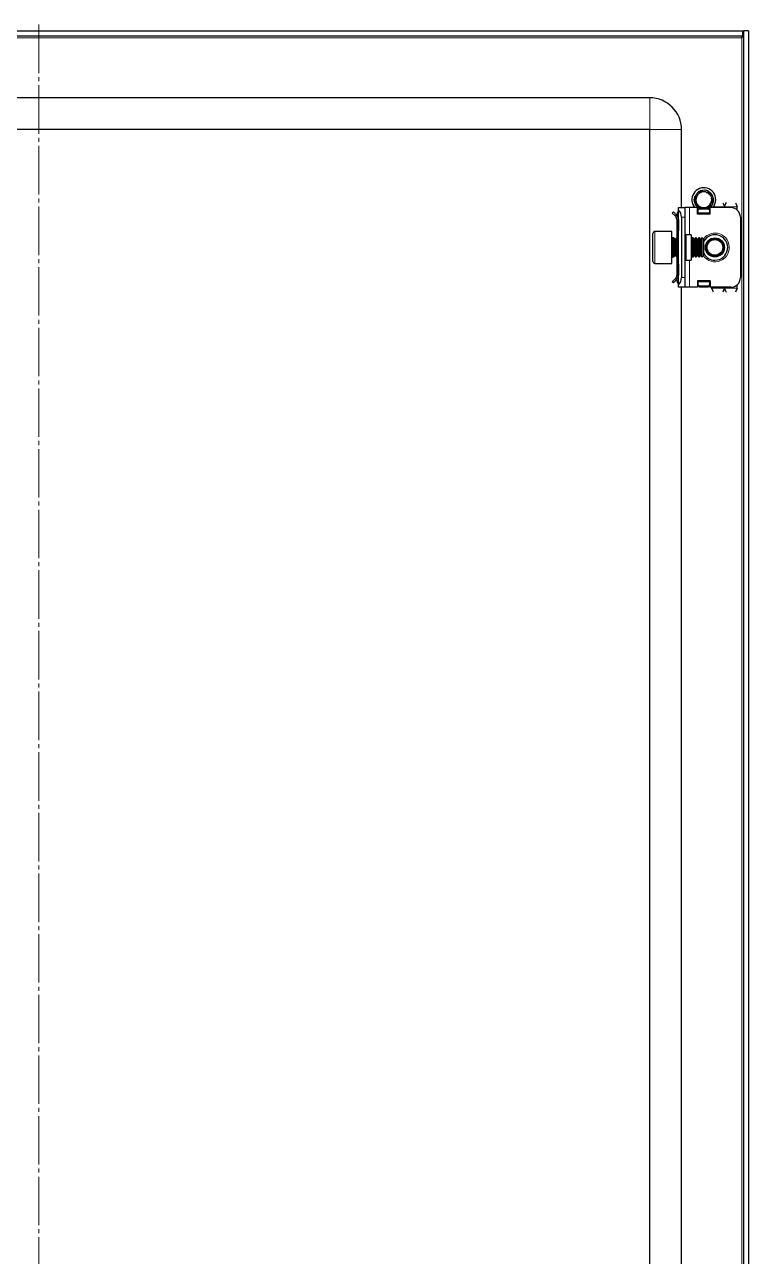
# Model space of a CAD drawing. Header units: millimetres. Extents: x -211 to 1134, y -353 to 966.
# Drawn here: x 906 to 1133.5, y 387.6 to 774.6 of the extents above; entities that cross this region are included whole.
import ezdxf

# ---------------------------------------------------------------- set-up
doc = ezdxf.new("R2010")
doc.units = ezdxf.units.MM
doc.linetypes.add('SLD-Осевая', pattern=[19.05, 15.24, -1.27, 1.27, -1.27])
doc.linetypes.add('SLD-Сплошная', pattern=[0])
doc.layers.add('FORMAT', color=7, linetype='SLD-Сплошная')

msp = doc.modelspace()

# ---------------------------------------------------------------- linework, layer by layer
at = {"color": 7, "linetype": 'SLD-Сплошная', "lineweight": 25}
for p, q in [((689.18, 772.59), (1131.78, 772.59)), ((689.18, 771.09), (1131.78, 771.09)), ((1131.63, 771.09), (1131.38, 770.49)), ((1131.78, 771.09), (1131.78, 772.59)), ((1133.48, 772.59), (1131.98, 772.59)), ((1131.98, 772.59), (1131.98, -188.41)), ((1133.48, 772.59), (1133.48, -188.41)), ((1102.48, 751.59), (718.48, 751.59)), ((1102.48, 741.59), (718.48, 741.59)), ((1102.48, -157.41), (1102.48, 741.59)), ((1112.48, 717.09), (1112.48, 741.59)), ((1116.49, 719.68), (1116.51, 719.93)), ((1116.5, 719.89), (1116.49, 719.84)), ((1116.53, 720.09), (1116.52, 720.04)), ((1116.57, 720.29), (1116.56, 720.24)), ((1116.57, 720.29), (1116.64, 720.53)), ((1116.62, 720.48), (1116.61, 720.43)), ((1117.86, 722.11), (1118.06, 722.22)), ((1118.04, 722.21), (1117.99, 722.19)), ((1118.04, 722.14), (1117.99, 722.19)), ((1118.04, 722.21), (1118.26, 722.29)), ((1118.22, 722.31), (1118.17, 722.29)), ((1118.41, 722.39), (1118.36, 722.37)), ((1118.41, 722.39), (1118.64, 722.46)), ((1118.6, 722.45), (1118.56, 722.44)), ((1118.79, 722.51), (1118.75, 722.49)), ((1119.68, 722.58), (1118.94, 722.51)), ((1121.18, 722.06), (1121.14, 722.09)), ((1121.35, 721.94), (1121.31, 721.97)), ((1121.5, 721.81), (1121.47, 721.84)), ((1121.64, 721.67), (1121.61, 721.7)), ((1121.64, 721.67), (1121.76, 721.53)), ((1121.76, 721.54), (1121.74, 721.56)), ((1121.78, 720.45), (1121.94, 720.04)), ((1111.28, 715.79), (1111.48, 716)), ((1111.48, 717.09), (1113.48, 717.09)), ((1111.48, 716.32), (1111.48, 717.09)), ((1111.48, 692.85), (1111.48, 716.32)), ((1113.48, 717.09), (1113.48, 714.09)), ((1114.98, 717.09), (1113.48, 717.09)), ((1117.48, 717.09), (1114.98, 717.09)), ((1116.49, 719.68), (1116.48, 719.63)), ((1116.49, 719.48), (1116.51, 719.71)), ((1116.49, 719.48), (1116.49, 719.43)), ((1116.5, 719.28), (1116.51, 719.23)), ((1116.53, 719.09), (1116.53, 719.04)), ((1116.56, 718.9), (1116.57, 718.86)), ((1116.61, 718.72), (1116.62, 718.68)), ((1116.67, 718.55), (1116.67, 718.54)), ((1117.26, 717.57), (1117.29, 717.54)), ((1117.39, 717.44), (1117.43, 717.4)), ((1117.48, 715.09), (1117.48, 717.09)), ((1117.73, 716.27), (1117.48, 716.41)), ((1117.7, 717.17), (1117.5, 717.36)), ((1117.54, 717.3), (1117.58, 717.27)), ((1117.7, 717.17), (1117.74, 717.14)), ((1117.73, 716.71), (1118.08, 716.95)), ((1118.23, 716.71), (1117.73, 716.35)), ((1117.73, 716.35), (1117.73, 716.71)), ((1117.73, 715.44), (1117.73, 716.35)), ((1117.88, 717.05), (1117.92, 717.03)), ((1118.05, 716.95), (1117.91, 717.07)), ((1118.05, 716.95), (1118.06, 717.06)), ((1118.05, 716.95), (1118.09, 716.93)), ((1118.23, 716.71), (1118.64, 716.71)), ((1118.41, 716.79), (1118.45, 716.77)), ((1118.59, 716.72), (1118.63, 716.71)), ((1118.77, 716.67), (1118.81, 716.66)), ((1119.93, 716.62), (1119.75, 716.6)), ((1120.08, 716.65), (1120.13, 716.66)), ((1120.46, 716.75), (1120.27, 716.71)), ((1120.32, 716.71), (1120.73, 716.71)), ((1121.23, 716.35), (1120.73, 716.71)), ((1120.83, 716.99), (1121.23, 716.71)), ((1121.23, 716.71), (1121.23, 716.35)), ((1121.23, 716.35), (1121.23, 715.44)), ((1121.48, 716.41), (1121.28, 716.3)), ((1121.28, 716.3), (1121.28, 715.09)), ((1121.48, 715.09), (1121.48, 717.09)), ((1127.98, 717.09), (1121.48, 717.09)), ((1121.72, 717.65), (1121.61, 717.47)), ((1122.25, 718.47), (1122.15, 718.28)), ((1122.27, 718.47), (1122.16, 718.29)), ((1122.32, 718.61), (1122.33, 718.65)), ((1122.38, 718.79), (1122.39, 718.83)), ((1122.48, 719.39), (1122.42, 719.08)), ((1122.42, 718.98), (1122.43, 719.03)), ((1122.46, 719.18), (1122.46, 719.23)), ((1122.48, 719.59), (1122.48, 719.58)), ((1122.48, 719.39), (1122.48, 719.44)), ((1129.98, 716.32), (1129.98, 717.34)), ((1109.92, 715.73), (1109.57, 715.37)), ((1110.54, 714.4), (1109.57, 715.37)), ((1110.9, 714.75), (1109.92, 715.73)), ((1110.54, 714.4), (1110.9, 714.75)), ((1110.98, 715.09), (1110.98, 714.69)), ((1110.98, 713.34), (1111.48, 713.34)), ((1110.98, 713.34), (1110.98, 709.84)), ((1111.48, 713.34), (1111.48, 709.84)), ((1112.48, 714.09), (1112.48, 695.09)), ((1113.48, 714.09), (1113.48, 695.09)), ((1121.48, 715.09), (1117.48, 715.09)), ((1117.73, 715.09), (1117.73, 715.44)), ((1121.23, 715.44), (1121.23, 715.09)), ((1130.98, 714.09), (1130.98, 695.09)), ((1103.48, 700.19), (1103.48, 708.99)), ((1109.48, 709.59), (1104.08, 709.59)), ((1109.48, 699.59), (1109.48, 709.59)), ((1111.48, 709.84), (1110.98, 709.84)), ((1110.98, 709.84), (1110.98, 707.59)), ((1115.48, 708.59), (1113.98, 708.59)), ((1115.48, 708.59), (1115.48, 700.59)), ((1110.1, 707.59), (1109.73, 707.59)), ((1110.48, 707.03), (1110.1, 707.59)), ((1110.1, 707.11), (1110.1, 707.59)), ((1110.1, 701.59), (1110.1, 707.11)), ((1110.87, 707.59), (1110.48, 707.03)), ((1110.48, 706.65), (1110.48, 707.03)), ((1110.48, 702.14), (1110.48, 706.65)), ((1111.1, 707.59), (1110.87, 707.59)), ((1110.87, 707.11), (1110.87, 707.59)), ((1110.87, 701.59), (1110.87, 707.11)), ((1111.48, 707.03), (1111.1, 707.59)), ((1111.1, 707.11), (1111.1, 707.59)), ((1111.1, 701.59), (1111.1, 707.11)), ((1115.87, 707.59), (1115.48, 707.03)), ((1116.1, 707.59), (1115.87, 707.59)), ((1115.87, 707.11), (1115.87, 707.59)), ((1115.87, 701.59), (1115.87, 707.11)), ((1116.48, 707.03), (1116.1, 707.59)), ((1116.1, 707.11), (1116.1, 707.59)), ((1116.1, 701.59), (1116.1, 707.11)), ((1116.87, 707.59), (1116.48, 707.03)), ((1116.48, 706.65), (1116.48, 707.03)), ((1116.48, 702.14), (1116.48, 706.65)), ((1117.1, 707.59), (1116.87, 707.59)), ((1116.87, 707.11), (1116.87, 707.59)), ((1116.87, 701.59), (1116.87, 707.11)), ((1117.48, 707.03), (1117.1, 707.59)), ((1117.1, 707.11), (1117.1, 707.59)), ((1117.1, 701.59), (1117.1, 707.11)), ((1117.87, 707.59), (1117.48, 707.03)), ((1117.48, 706.65), (1117.48, 707.03)), ((1117.48, 702.14), (1117.48, 706.65)), ((1118.1, 707.59), (1117.87, 707.59)), ((1117.87, 707.11), (1117.87, 707.59)), ((1117.87, 701.59), (1117.87, 707.11)), ((1118.48, 707.03), (1118.1, 707.59)), ((1118.1, 707.11), (1118.1, 707.59)), ((1118.1, 701.59), (1118.1, 707.11)), ((1118.87, 707.59), (1118.48, 707.03)), ((1118.48, 706.65), (1118.48, 707.03)), ((1118.48, 702.14), (1118.48, 706.65)), ((1118.93, 707.59), (1118.87, 707.59)), ((1118.87, 707.11), (1118.87, 707.59)), ((1118.87, 701.59), (1118.87, 707.11)), ((1119.48, 707.03), (1118.93, 707.59)), ((1118.93, 701.59), (1118.93, 707.59)), ((1119.48, 702.14), (1119.48, 707.03)), ((1109.73, 701.59), (1110.1, 701.59)), ((1110.1, 701.59), (1110.48, 702.14)), ((1110.48, 702.14), (1110.87, 701.59)), ((1110.87, 701.59), (1111.1, 701.59)), ((1110.98, 701.59), (1110.98, 699.34)), ((1111.1, 701.59), (1111.48, 702.14)), ((1113.98, 700.59), (1115.48, 700.59)), ((1115.48, 702.14), (1115.87, 701.59)), ((1115.87, 701.59), (1116.1, 701.59)), ((1116.1, 701.59), (1116.48, 702.14)), ((1116.48, 702.14), (1116.87, 701.59)), ((1116.87, 701.59), (1117.1, 701.59)), ((1117.1, 701.59), (1117.48, 702.14)), ((1117.48, 702.14), (1117.87, 701.59)), ((1117.87, 701.59), (1118.1, 701.59)), ((1118.1, 701.59), (1118.48, 702.14)), ((1118.48, 702.14), (1118.87, 701.59)), ((1118.87, 701.59), (1118.93, 701.59)), ((1118.93, 701.59), (1119.48, 702.14)), ((1104.08, 699.59), (1109.48, 699.59)), ((1110.98, 699.34), (1110.98, 695.84)), ((1110.98, 699.34), (1111.48, 699.34)), ((1111.48, 699.34), (1111.48, 695.84)), ((1110.54, 694.78), (1109.57, 693.8)), ((1109.92, 693.45), (1109.57, 693.8)), ((1110.9, 694.42), (1109.92, 693.45)), ((1110.54, 694.78), (1110.9, 694.42)), ((1110.98, 695.84), (1111.48, 695.84)), ((1110.98, 694.09), (1110.98, 694.55)), ((1111.48, 693.17), (1111.28, 693.38)), ((1111.48, 692.09), (1111.48, 692.85)), ((1113.48, 695.09), (1113.48, 692.09)), ((1121.48, 694.09), (1117.48, 694.09)), ((1117.48, 694.09), (1117.48, 692.09)), ((1117.73, 693.73), (1117.73, 694.09)), ((1117.73, 692.82), (1117.73, 693.73)), ((1117.73, 692.47), (1117.73, 692.82)), ((1117.73, 692.82), (1118.23, 692.47)), ((1120.73, 692.47), (1121.23, 692.82)), ((1121.23, 694.09), (1121.23, 693.73)), ((1121.23, 693.73), (1121.23, 692.82)), ((1121.23, 692.82), (1121.23, 692.47)), ((1121.28, 694.09), (1121.28, 692.2)), ((1121.48, 694.09), (1121.48, 692.09)), ((1129.98, 691.84), (1129.98, 692.85)), ((1113.48, 692.09), (1111.48, 692.09)), ((1112.48, -107.91), (1112.48, 692.09)), ((1114.98, 692.09), (1113.48, 692.09)), ((1117.48, 692.09), (1114.98, 692.09)), ((1118.23, 692.11), (1117.73, 692.47)), ((1118.23, 692.47), (1118.23, 692.11)), ((1120.73, 692.47), (1118.23, 692.47)), ((1120.73, 692.11), (1118.23, 692.11)), ((1120.73, 692.11), (1120.73, 692.47)), ((1121.23, 692.47), (1120.73, 692.11)), ((1121.28, 692.2), (1121.48, 692.2)), ((1127.98, 692.09), (1121.48, 692.09)), ((1121.98, 691.84), (1121.98, 692.09))]:
    msp.add_line(p, q, dxfattribs=at)
at = {"color": 7, "linetype": 'SLD-Сплошная', "lineweight": 18}
for p, q in [((689.58, 770.49), (1131.38, 770.49)), ((1131.38, 770.49), (1131.38, -186.31)), ((1102.48, 741.59), (1102.48, 751.59)), ((1102.48, 741.59), (1112.48, 741.59)), ((1114.98, 717.09), (1114.98, 708.59)), ((1122.48, 717.34), (1125.98, 717.34)), ((1129.98, 717.34), (1125.98, 717.34)), ((1111.48, 715.09), (1110.98, 715.09)), ((1111.48, 715.59), (1111.28, 715.79)), ((1113.48, 714.09), (1112.48, 714.09)), ((1121.23, 715.44), (1117.73, 715.44)), ((1104.08, 709.59), (1104.08, 699.59)), ((1113.98, 708.59), (1113.98, 700.59)), ((1109.73, 707.59), (1109.73, 702.97)), ((1109.73, 702.97), (1109.73, 701.59)), ((1114.98, 700.59), (1114.98, 692.09)), ((1111.48, 694.09), (1110.98, 694.09)), ((1111.48, 693.59), (1111.28, 693.38)), ((1112.48, 695.09), (1113.48, 695.09)), ((1117.73, 693.73), (1121.23, 693.73)), ((1125.98, 691.84), (1121.98, 691.84)), ((1129.98, 691.84), (1125.98, 691.84))]:
    msp.add_line(p, q, dxfattribs=at)
at = {"color": 7, "linetype": 'SLD-Сплошная', "lineweight": 25}
for radius in [3, 2.76, 2.45]:
    msp.add_circle((1122.98, 704.59), radius, dxfattribs=at)
for centre, radius, start, end in [((1102.48, 741.59), 10, 0, 90), ((1119.48, 719.59), 3.75, 0, 221.8103), ((1119.48, 719.59), 2.5, 168.5944, 228.5944), ((1119.48, 719.59), 2.5, 108.5944, 168.5944), ((1119.48, 719.59), 2.5, 75.8881, 108.5944), ((1119.48, 719.59), 3, 59.9286, 86.2193), ((1119.48, 719.59), 3, 0, 40.7437), ((1119.48, 719.59), 2.5, 348.5944, 10.5165), ((1109.48, 714.09), 3, 0, 48.1897), ((1119.48, 719.59), 2.5, 228.5944, 288.5944), ((1119.48, 719.59), 2.5, 288.5944, 348.5944), ((1119.48, 719.59), 3.75, 318.1897, 0), ((1127.98, 714.09), 3, 0, 90), ((1111.98, 715.09), 1, 135, 180), ((1104.08, 708.99), 0.6, 90, 180), ((1113.98, 709.09), 0.5, 180, 270), ((1122.98, 704.59), 4, 270, 151.045), ((1109.73, 707.84), 0.25, 180, 270), ((1109.73, 701.34), 0.25, 90, 180), ((1113.98, 700.09), 0.5, 90, 180), ((1122.98, 704.59), 4, 208.955, 270), ((1104.08, 700.19), 0.6, 180, 270), ((1111.98, 694.09), 1, 180, 225), ((1109.48, 695.09), 3, 311.8103, 0), ((1127.98, 695.09), 3, 270, 0)]:
    msp.add_arc(centre, radius, start, end, dxfattribs=at)
at = {"color": 7, "linetype": 'SLD-Сплошная', "lineweight": 18}
for start, end in [(215.4622, 90), (90, 144.5378)]:
    msp.add_arc((1122.98, 704.59), 4.5, start, end, dxfattribs=at)
at = {"color": 7, "linetype": 'SLD-Сплошная', "lineweight": 25}
msp.add_open_spline([(1131.38, 770.49), (1131.42, 770.57), (1131.48, 770.72), (1131.58, 770.92), (1131.68, 771.06), (1131.75, 771.08), (1131.78, 771.09)], degree=3, dxfattribs=at)
for points, knots in [([(1131.98, 772.59), (1131.97, 772.4), (1131.95, 772.04), (1131.87, 771.67), (1131.79, 771.48), (1131.78, 771.47)], [0, 0, 0, 0, 0.48755, 0.97507, 1, 1, 1, 1]), ([(1116.88, 719.79), (1116.87, 719.79), (1116.84, 719.81), (1116.77, 719.84), (1116.67, 719.85), (1116.58, 719.85), (1116.52, 719.84), (1116.49, 719.84)], [0, 0, 0, 0, 0.0501556, 0.3045132, 0.5588802, 0.7769031, 1, 1, 1, 1]), ([(1116.5, 719.89), (1116.53, 719.9), (1116.6, 719.92), (1116.69, 719.94), (1116.79, 719.93), (1116.87, 719.91), (1116.92, 719.89), (1116.95, 719.87), (1116.95, 719.87)], [0, 0, 0, 0, 0.227908, 0.430276, 0.627707, 0.816134, 0.99284, 1, 1, 1, 1]), ([(1116.96, 719.9), (1116.94, 719.92), (1116.88, 719.96), (1116.8, 720.01), (1116.7, 720.04), (1116.61, 720.05), (1116.55, 720.05), (1116.52, 720.04)], [0, 0, 0, 0, 0.19243, 0.403622, 0.614801, 0.805152, 1, 1, 1, 1]), ([(1116.53, 720.09), (1116.56, 720.1), (1116.63, 720.12), (1116.72, 720.12), (1116.81, 720.1), (1116.89, 720.07), (1116.95, 720.03), (1116.99, 720), (1117, 719.99)], [0, 0, 0, 0, 0.205811, 0.38496, 0.558827, 0.724121, 0.878934, 1, 1, 1, 1]), ([(1116.99, 720.04), (1116.97, 720.06), (1116.92, 720.11), (1116.84, 720.16), (1116.76, 720.21), (1116.66, 720.24), (1116.59, 720.24), (1116.56, 720.24)], [0, 0, 0, 0, 0.183111, 0.381533, 0.579913, 0.787111, 1, 1, 1, 1]), ([(1116.57, 720.29), (1116.6, 720.29), (1116.67, 720.3), (1116.76, 720.29), (1116.84, 720.26), (1116.91, 720.22), (1116.97, 720.17), (1117.01, 720.13), (1117.02, 720.11)], [0, 0, 0, 0, 0.207037, 0.38272, 0.55212, 0.712365, 0.86221, 1, 1, 1, 1]), ([(1116.61, 720.42), (1116.61, 720.44), (1116.63, 720.55), (1116.68, 720.66), (1116.73, 720.74)], [0, 0, 0, 0, 0.218168, 1, 1, 1, 1]), ([(1117.03, 720.12), (1117.02, 720.14), (1116.99, 720.19), (1116.94, 720.26), (1116.87, 720.32), (1116.78, 720.38), (1116.69, 720.42), (1116.64, 720.43), (1116.61, 720.43)], [0, 0, 0, 0, 0.112687, 0.266978, 0.464332, 0.661607, 0.829157, 1, 1, 1, 1]), ([(1116.62, 720.48), (1116.65, 720.48), (1116.71, 720.47), (1116.79, 720.45), (1116.87, 720.41), (1116.93, 720.37), (1116.98, 720.31), (1117.02, 720.25), (1117.04, 720.21), (1117.05, 720.18), (1117.05, 720.18)], [0, 0, 0, 0, 0.159812, 0.318711, 0.470648, 0.614013, 0.748131, 0.873387, 0.991083, 1, 1, 1, 1]), ([(1117.03, 720.08), (1117.03, 720.05), (1117.01, 719.97), (1116.95, 719.87), (1116.88, 719.79), (1116.82, 719.72), (1116.75, 719.67), (1116.69, 719.64), (1116.66, 719.63), (1116.65, 719.62)], [0, 0, 0, 0, 0.125166, 0.336769, 0.488675, 0.640371, 0.791962, 0.943503, 1, 1, 1, 1]), ([(1118.02, 722.14), (1117.95, 722.09), (1117.6, 721.86), (1117.11, 721.35), (1116.88, 720.8), (1116.78, 720.55)], [0, 0, 0, 0, 0.128781, 0.613629, 1, 1, 1, 1]), ([(1116.78, 720.55), (1116.79, 720.55), (1116.82, 720.54), (1116.87, 720.52), (1116.93, 720.47), (1116.98, 720.41), (1117.02, 720.34), (1117.05, 720.24), (1117.04, 720.14), (1117.03, 720.09), (1117.03, 720.08)], [0, 0, 0, 0, 0.0227609, 0.1922433, 0.3468958, 0.4775346, 0.5886768, 0.7833339, 0.9686236, 1, 1, 1, 1]), ([(1117.05, 720.15), (1117.05, 720.18), (1117.03, 720.25), (1116.99, 720.33), (1116.95, 720.41), (1116.89, 720.47), (1116.83, 720.52), (1116.8, 720.55), (1116.78, 720.55)], [0, 0, 0, 0, 0.182737, 0.363423, 0.543947, 0.724373, 0.904747, 1, 1, 1, 1]), ([(1118.69, 721.96), (1118.67, 721.95), (1118.63, 721.94), (1118.55, 721.93), (1118.45, 721.93), (1118.36, 721.94), (1118.27, 721.96), (1118.19, 722), (1118.12, 722.05), (1118.06, 722.09), (1118.03, 722.13), (1118.02, 722.14)], [0, 0, 0, 0, 0.0429601, 0.1733, 0.2742626, 0.4010814, 0.5277159, 0.6542588, 0.7807587, 0.9368521, 1, 1, 1, 1]), ([(1118.04, 722.21), (1118.07, 722.19), (1118.12, 722.16), (1118.19, 722.08), (1118.24, 722.02), (1118.25, 721.98), (1118.26, 721.97)], [0, 0, 0, 0, 0.319514, 0.608493, 0.891527, 1, 1, 1, 1]), ([(1118.33, 721.95), (1118.33, 721.95), (1118.33, 721.98), (1118.31, 722.05), (1118.28, 722.14), (1118.23, 722.22), (1118.19, 722.26), (1118.17, 722.29)], [0, 0, 0, 0, 0.0027902, 0.269575, 0.5363706, 0.7654988, 1, 1, 1, 1]), ([(1118.22, 722.31), (1118.25, 722.28), (1118.3, 722.24), (1118.36, 722.17), (1118.41, 722.09), (1118.43, 722.01), (1118.44, 721.95), (1118.44, 721.93)], [0, 0, 0, 0, 0.234253, 0.442787, 0.646465, 0.841043, 1, 1, 1, 1]), ([(1118.47, 721.93), (1118.48, 721.96), (1118.49, 722.02), (1118.48, 722.12), (1118.46, 722.21), (1118.42, 722.3), (1118.38, 722.35), (1118.36, 722.37)], [0, 0, 0, 0, 0.181695, 0.396783, 0.61186, 0.803681, 1, 1, 1, 1]), ([(1118.41, 722.39), (1118.44, 722.36), (1118.49, 722.32), (1118.54, 722.23), (1118.57, 722.15), (1118.58, 722.07), (1118.58, 721.99), (1118.58, 721.95), (1118.57, 721.93)], [0, 0, 0, 0, 0.208724, 0.39105, 0.568219, 0.73683, 0.894853, 1, 1, 1, 1]), ([(1118.59, 721.94), (1118.6, 721.94), (1118.62, 721.98), (1118.63, 722.06), (1118.64, 722.16), (1118.63, 722.26), (1118.6, 722.35), (1118.57, 722.41), (1118.56, 722.44)], [0, 0, 0, 0, 0.043388, 0.23288, 0.422274, 0.611632, 0.803279, 1, 1, 1, 1]), ([(1118.6, 722.45), (1118.63, 722.43), (1118.67, 722.37), (1118.7, 722.29), (1118.72, 722.2), (1118.73, 722.12), (1118.71, 722.04), (1118.7, 721.99), (1118.68, 721.96), (1118.68, 721.96)], [0, 0, 0, 0, 0.198483, 0.367712, 0.531083, 0.685778, 0.830503, 0.965152, 1, 1, 1, 1]), ([(1118.94, 722.51), (1118.94, 722.49), (1118.96, 722.45), (1118.98, 722.37), (1118.98, 722.29), (1118.96, 722.21), (1118.93, 722.13), (1118.86, 722.05), (1118.77, 721.99), (1118.71, 721.97), (1118.69, 721.96)], [0, 0, 0, 0, 0.098631, 0.238541, 0.378532, 0.49895, 0.601027, 0.777401, 0.9101, 1, 1, 1, 1]), ([(1118.71, 721.97), (1118.72, 722), (1118.75, 722.05), (1118.77, 722.13), (1118.79, 722.23), (1118.79, 722.36), (1118.76, 722.44), (1118.75, 722.49)], [0, 0, 0, 0, 0.13286, 0.29106, 0.491007, 0.69089, 1, 1, 1, 1]), ([(1118.79, 722.51), (1118.81, 722.48), (1118.84, 722.43), (1118.86, 722.34), (1118.87, 722.26), (1118.86, 722.18), (1118.84, 722.09), (1118.79, 722.03), (1118.77, 721.99)], [0, 0, 0, 0, 0.16279, 0.324686, 0.479688, 0.626058, 0.76302, 1, 1, 1, 1]), ([(1118.79, 722), (1118.79, 722.01), (1118.82, 722.04), (1118.86, 722.09), (1118.9, 722.17), (1118.93, 722.26), (1118.95, 722.36), (1118.95, 722.44), (1118.94, 722.49), (1118.94, 722.51)], [0, 0, 0, 0, 0.036757, 0.196192, 0.355485, 0.51469, 0.719746, 0.882005, 1, 1, 1, 1]), ([(1120.09, 722.01), (1120.38, 721.96), (1120.67, 721.9), (1120.94, 721.78), (1120.95, 721.77)], [0, 0, 0, 0, 0.965671, 1, 1, 1, 1]), ([(1120.09, 722.01), (1120.19, 721.97), (1120.32, 721.92), (1120.45, 721.84), (1120.49, 721.82)], [0, 0, 0, 0, 0.681733, 1, 1, 1, 1]), ([(1120.49, 721.82), (1120.57, 721.78), (1120.89, 721.63), (1121.4, 721.21), (1121.65, 720.71), (1121.78, 720.45)], [0, 0, 0, 0, 0.130652, 0.560007, 1, 1, 1, 1]), ([(1120.95, 721.77), (1120.95, 721.79), (1120.93, 721.84), (1120.93, 721.91), (1120.93, 722), (1120.95, 722.09), (1120.97, 722.15), (1120.99, 722.18)], [0, 0, 0, 0, 0.113604, 0.31095, 0.508229, 0.75166, 1, 1, 1, 1]), ([(1121.01, 722.17), (1121, 722.14), (1121, 722.07), (1120.97, 721.97), (1120.95, 721.91), (1120.93, 721.89), (1120.93, 721.89)], [0, 0, 0, 0, 0.357139, 0.680979, 0.998183, 1, 1, 1, 1]), ([(1120.94, 721.8), (1120.97, 721.81), (1121.01, 721.85), (1121.07, 721.92), (1121.11, 722), (1121.13, 722.06), (1121.14, 722.09)], [0, 0, 0, 0, 0.228254, 0.510351, 0.752319, 1, 1, 1, 1]), ([(1121.55, 721.37), (1121.54, 721.36), (1121.49, 721.35), (1121.41, 721.34), (1121.31, 721.36), (1121.22, 721.4), (1121.14, 721.45), (1121.05, 721.53), (1120.98, 721.65), (1120.96, 721.73), (1120.95, 721.77)], [0, 0, 0, 0, 0.073646, 0.169563, 0.351373, 0.438893, 0.519676, 0.682906, 0.8512, 1, 1, 1, 1]), ([(1121.18, 722.06), (1121.18, 722.03), (1121.17, 721.96), (1121.13, 721.86), (1121.09, 721.79), (1121.03, 721.73), (1120.99, 721.7), (1120.98, 721.69)], [0, 0, 0, 0, 0.240212, 0.454711, 0.664287, 0.864517, 1, 1, 1, 1]), ([(1120.99, 721.65), (1121.02, 721.66), (1121.07, 721.69), (1121.15, 721.74), (1121.22, 721.81), (1121.27, 721.89), (1121.3, 721.94), (1121.31, 721.97)], [0, 0, 0, 0, 0.172104, 0.391099, 0.610089, 0.802801, 1, 1, 1, 1]), ([(1121.35, 721.94), (1121.34, 721.9), (1121.32, 721.84), (1121.28, 721.75), (1121.23, 721.68), (1121.16, 721.62), (1121.1, 721.58), (1121.06, 721.57), (1121.04, 721.57)], [0, 0, 0, 0, 0.209239, 0.392702, 0.571062, 0.740844, 0.899958, 1, 1, 1, 1]), ([(1121.05, 721.55), (1121.06, 721.55), (1121.11, 721.55), (1121.18, 721.58), (1121.27, 721.62), (1121.35, 721.68), (1121.42, 721.75), (1121.45, 721.81), (1121.47, 721.84)], [0, 0, 0, 0, 0.0505, 0.241124, 0.431653, 0.622154, 0.808692, 1, 1, 1, 1]), ([(1121.5, 721.81), (1121.49, 721.77), (1121.47, 721.71), (1121.41, 721.63), (1121.35, 721.57), (1121.28, 721.52), (1121.21, 721.49), (1121.15, 721.48), (1121.12, 721.48), (1121.12, 721.48)], [0, 0, 0, 0, 0.198035, 0.367663, 0.531495, 0.686664, 0.831818, 0.981917, 1, 1, 1, 1]), ([(1121.13, 721.47), (1121.13, 721.47), (1121.17, 721.46), (1121.23, 721.47), (1121.32, 721.49), (1121.4, 721.52), (1121.48, 721.57), (1121.55, 721.63), (1121.59, 721.68), (1121.61, 721.7)], [0, 0, 0, 0, 0.018281, 0.175639, 0.332896, 0.490097, 0.647274, 0.821632, 1, 1, 1, 1]), ([(1121.64, 721.67), (1121.63, 721.64), (1121.6, 721.59), (1121.54, 721.52), (1121.47, 721.47), (1121.4, 721.44), (1121.33, 721.42), (1121.26, 721.41), (1121.21, 721.42), (1121.18, 721.42)], [0, 0, 0, 0, 0.159446, 0.318034, 0.469983, 0.61348, 0.747649, 0.872856, 1, 1, 1, 1]), ([(1121.19, 721.42), (1121.23, 721.41), (1121.28, 721.39), (1121.37, 721.4), (1121.44, 721.4), (1121.53, 721.43), (1121.63, 721.47), (1121.7, 721.53), (1121.74, 721.56)], [0, 0, 0, 0, 0.149407, 0.278563, 0.407661, 0.536722, 0.727045, 1, 1, 1, 1]), ([(1121.76, 721.54), (1121.74, 721.52), (1121.71, 721.47), (1121.64, 721.41), (1121.59, 721.38), (1121.56, 721.37), (1121.55, 721.37)], [0, 0, 0, 0, 0.3150562, 0.6301943, 0.9455136, 1, 1, 1, 1]), ([(1121.55, 721.37), (1121.58, 721.35), (1121.82, 721.12), (1122.17, 720.66), (1122.41, 720.05), (1122.47, 719.7), (1122.48, 719.59)], [0, 0, 0, 0, 0.050685, 0.485619, 0.826643, 1, 1, 1, 1]), ([(1121.99, 719.25), (1122, 719.36), (1122.02, 719.63), (1121.97, 719.89), (1121.94, 720.04)], [0, 0, 0, 0, 0.408521, 1, 1, 1, 1]), ([(1116.71, 719.65), (1116.69, 719.66), (1116.65, 719.66), (1116.57, 719.66), (1116.51, 719.64), (1116.48, 719.63)], [0, 0, 0, 0, 0.236131, 0.613435, 1, 1, 1, 1]), ([(1116.49, 719.68), (1116.52, 719.7), (1116.58, 719.73), (1116.68, 719.75), (1116.76, 719.76), (1116.81, 719.75), (1116.83, 719.74)], [0, 0, 0, 0, 0.2937792, 0.5589816, 0.8184942, 1, 1, 1, 1]), ([(1117.26, 717.57), (1117.14, 717.73), (1116.86, 718.08), (1116.57, 718.74), (1116.51, 719.24), (1116.49, 719.5)], [0, 0, 0, 0, 0.274163, 0.639603, 1, 1, 1, 1]), ([(1116.6, 718.84), (1116.58, 718.88), (1116.52, 719.03), (1116.51, 719.2), (1116.5, 719.31)], [0, 0, 0, 0, 0.28291, 1, 1, 1, 1]), ([(1116.79, 718.29), (1116.78, 718.32), (1116.68, 718.45), (1116.64, 718.62), (1116.6, 718.75)], [0, 0, 0, 0, 0.192577, 1, 1, 1, 1]), ([(1116.65, 719.62), (1116.65, 719.55), (1116.67, 719.16), (1116.85, 718.49), (1117.21, 718.01), (1117.38, 717.79)], [0, 0, 0, 0, 0.108003, 0.585763, 1, 1, 1, 1]), ([(1117.17, 717.7), (1117.13, 717.74), (1116.99, 717.88), (1116.9, 718.05), (1116.84, 718.17)], [0, 0, 0, 0, 0.288707, 1, 1, 1, 1]), ([(1117.26, 717.57), (1117.27, 717.6), (1117.31, 717.65), (1117.37, 717.71), (1117.44, 717.75), (1117.51, 717.78), (1117.59, 717.79), (1117.65, 717.8), (1117.69, 717.79), (1117.7, 717.78)], [0, 0, 0, 0, 0.169226, 0.337427, 0.497935, 0.649179, 0.790582, 0.922688, 1, 1, 1, 1]), ([(1117.75, 717.74), (1117.74, 717.74), (1117.67, 717.75), (1117.58, 717.73), (1117.47, 717.68), (1117.37, 717.63), (1117.32, 717.57), (1117.29, 717.54)], [0, 0, 0, 0, 0.046579, 0.362688, 0.551736, 0.740753, 1, 1, 1, 1]), ([(1117.38, 717.79), (1117.39, 717.79), (1117.42, 717.81), (1117.47, 717.82), (1117.56, 717.83), (1117.66, 717.82), (1117.76, 717.77), (1117.81, 717.73), (1117.83, 717.71)], [0, 0, 0, 0, 0.045866, 0.230744, 0.387461, 0.658246, 0.861978, 1, 1, 1, 1]), ([(1117.75, 717.77), (1117.72, 717.79), (1117.65, 717.81), (1117.56, 717.81), (1117.47, 717.81), (1117.41, 717.8), (1117.38, 717.79)], [0, 0, 0, 0, 0.251795, 0.502165, 0.752314, 1, 1, 1, 1]), ([(1117.39, 717.44), (1117.41, 717.47), (1117.44, 717.53), (1117.49, 717.6), (1117.56, 717.66), (1117.63, 717.69), (1117.7, 717.72), (1117.75, 717.72), (1117.77, 717.72)], [0, 0, 0, 0, 0.211659, 0.390361, 0.562352, 0.724819, 0.876696, 1, 1, 1, 1]), ([(1117.84, 717.67), (1117.81, 717.66), (1117.74, 717.65), (1117.65, 717.61), (1117.56, 717.56), (1117.49, 717.49), (1117.45, 717.43), (1117.43, 717.4)], [0, 0, 0, 0, 0.190996, 0.383798, 0.576553, 0.78528, 1, 1, 1, 1]), ([(1117.54, 717.3), (1117.55, 717.33), (1117.57, 717.4), (1117.62, 717.48), (1117.68, 717.55), (1117.75, 717.6), (1117.8, 717.63), (1117.84, 717.64), (1117.85, 717.64)], [0, 0, 0, 0, 0.219212, 0.409339, 0.593597, 0.768568, 0.932394, 1, 1, 1, 1]), ([(1117.94, 717.58), (1117.94, 717.58), (1117.9, 717.57), (1117.84, 717.54), (1117.75, 717.49), (1117.68, 717.42), (1117.62, 717.35), (1117.59, 717.3), (1117.58, 717.27)], [0, 0, 0, 0, 0.002693, 0.20821, 0.413641, 0.619057, 0.807274, 1, 1, 1, 1]), ([(1117.7, 717.17), (1117.71, 717.21), (1117.72, 717.27), (1117.76, 717.36), (1117.81, 717.44), (1117.87, 717.5), (1117.92, 717.54), (1117.95, 717.55), (1117.96, 717.55)], [0, 0, 0, 0, 0.222831, 0.420099, 0.612409, 0.79585, 0.967895, 1, 1, 1, 1]), ([(1118, 717.45), (1117.99, 717.45), (1117.95, 717.43), (1117.89, 717.38), (1117.82, 717.3), (1117.77, 717.23), (1117.75, 717.17), (1117.74, 717.14)], [0, 0, 0, 0, 0.084965, 0.329338, 0.573716, 0.784411, 1, 1, 1, 1]), ([(1117.83, 717.71), (1117.84, 717.7), (1117.88, 717.67), (1117.93, 717.61), (1117.98, 717.52), (1118.01, 717.44), (1118.03, 717.35), (1118.04, 717.29), (1118.04, 717.27)], [0, 0, 0, 0, 0.066273, 0.267344, 0.423096, 0.618734, 0.814089, 1, 1, 1, 1]), ([(1117.88, 717.05), (1117.88, 717.09), (1117.88, 717.16), (1117.91, 717.25), (1117.96, 717.34), (1117.99, 717.39), (1118.02, 717.4), (1118.02, 717.4)], [0, 0, 0, 0, 0.275174, 0.522846, 0.765225, 0.99702, 1, 1, 1, 1]), ([(1118.04, 717.27), (1118.02, 717.25), (1117.98, 717.2), (1117.94, 717.11), (1117.92, 717.06), (1117.92, 717.03)], [0, 0, 0, 0, 0.36332, 0.677837, 1, 1, 1, 1]), ([(1118.12, 717.24), (1118.12, 717.24), (1118.12, 717.2), (1118.11, 717.14), (1118.09, 717.05), (1118.05, 716.99), (1118.03, 716.96)], [0, 0, 0, 0, 0.0582551, 0.3055086, 0.6471604, 1, 1, 1, 1]), ([(1120.08, 716.65), (1120.05, 716.64), (1119.73, 716.58), (1119.09, 716.57), (1118.43, 716.75), (1118.1, 716.93), (1118.03, 716.96)], [0, 0, 0, 0, 0.044285, 0.46488, 0.894202, 1, 1, 1, 1]), ([(1118.04, 717.27), (1118.1, 717.23), (1118.43, 717.06), (1119.1, 716.87), (1119.72, 716.91), (1120.02, 716.98), (1120.02, 716.98)], [0, 0, 0, 0, 0.102158, 0.551599, 0.99962, 1, 1, 1, 1]), ([(1118.97, 716.65), (1118.92, 716.65), (1118.78, 716.66), (1118.64, 716.7), (1118.55, 716.74)], [0, 0, 0, 0, 0.317385, 1, 1, 1, 1]), ([(1119.65, 716.61), (1119.58, 716.6), (1119.41, 716.57), (1119.24, 716.59), (1119.14, 716.61)], [0, 0, 0, 0, 0.399625, 1, 1, 1, 1]), ([(1120.02, 716.98), (1120.02, 717), (1120.05, 717.05), (1120.11, 717.12), (1120.2, 717.18), (1120.26, 717.21), (1120.28, 717.22)], [0, 0, 0, 0, 0.153621, 0.5283051, 0.811762, 1, 1, 1, 1]), ([(1120.16, 717.15), (1120.13, 717.13), (1120.09, 717.09), (1120.04, 717.03), (1120.02, 716.99), (1120.02, 716.98)], [0, 0, 0, 0, 0.41332, 0.833507, 1, 1, 1, 1]), ([(1120.08, 716.65), (1120.07, 716.67), (1120.05, 716.73), (1120.03, 716.81), (1120.03, 716.89), (1120.04, 716.97), (1120.08, 717.06), (1120.12, 717.12), (1120.15, 717.15)], [0, 0, 0, 0, 0.1625787, 0.3241601, 0.4782157, 0.6233718, 0.7592045, 1, 1, 1, 1]), ([(1120.19, 717.15), (1120.19, 717.15), (1120.16, 717.1), (1120.13, 717.02), (1120.1, 716.91), (1120.1, 716.82), (1120.11, 716.73), (1120.12, 716.68), (1120.13, 716.66)], [0, 0, 0, 0, 0.001313, 0.309582, 0.493731, 0.677835, 0.837663, 1, 1, 1, 1]), ([(1120.27, 716.69), (1120.25, 716.72), (1120.21, 716.78), (1120.18, 716.86), (1120.17, 716.95), (1120.17, 717.03), (1120.19, 717.1), (1120.21, 717.16), (1120.24, 717.19), (1120.24, 717.2)], [0, 0, 0, 0, 0.195461, 0.359649, 0.517607, 0.666788, 0.806268, 0.936243, 1, 1, 1, 1]), ([(1120.31, 717.2), (1120.3, 717.18), (1120.28, 717.12), (1120.26, 717.04), (1120.25, 716.95), (1120.26, 716.83), (1120.29, 716.76), (1120.31, 716.7)], [0, 0, 0, 0, 0.147065, 0.321231, 0.495346, 0.669443, 1, 1, 1, 1]), ([(1120.27, 716.69), (1120.28, 716.69), (1120.29, 716.7), (1120.31, 716.7), (1120.31, 716.7)], [0, 0, 0, 0, 0.478977, 1, 1, 1, 1]), ([(1120.28, 717.22), (1120.29, 717.22), (1120.34, 717.24), (1120.42, 717.25), (1120.52, 717.25), (1120.59, 717.24), (1120.63, 717.23), (1120.64, 717.22)], [0, 0, 0, 0, 0.099011, 0.388276, 0.61301, 0.895384, 1, 1, 1, 1]), ([(1120.46, 716.75), (1120.44, 716.78), (1120.39, 716.83), (1120.35, 716.91), (1120.32, 716.99), (1120.31, 717.08), (1120.32, 717.15), (1120.33, 717.19), (1120.33, 717.21)], [0, 0, 0, 0, 0.213002, 0.396975, 0.575181, 0.744364, 0.902779, 1, 1, 1, 1]), ([(1120.43, 717.25), (1120.43, 717.24), (1120.42, 717.21), (1120.41, 717.13), (1120.41, 717.03), (1120.43, 716.94), (1120.46, 716.85), (1120.49, 716.79), (1120.51, 716.77)], [0, 0, 0, 0, 0.019058, 0.219488, 0.419831, 0.620151, 0.807785, 1, 1, 1, 1]), ([(1120.65, 716.82), (1120.63, 716.85), (1120.57, 716.89), (1120.52, 716.97), (1120.48, 717.05), (1120.46, 717.14), (1120.45, 717.2), (1120.46, 717.24), (1120.46, 717.25)], [0, 0, 0, 0, 0.218347, 0.41099, 0.598711, 0.777744, 0.945667, 1, 1, 1, 1]), ([(1120.65, 716.82), (1120.64, 716.82), (1120.57, 716.79), (1120.51, 716.78), (1120.46, 716.77)], [0, 0, 0, 0, 0.301025, 1, 1, 1, 1]), ([(1120.46, 716.75), (1120.47, 716.75), (1120.48, 716.76), (1120.5, 716.76), (1120.51, 716.77)], [0, 0, 0, 0, 0.4765794, 1, 1, 1, 1]), ([(1120.56, 717.24), (1120.56, 717.22), (1120.56, 717.17), (1120.57, 717.09), (1120.6, 716.99), (1120.64, 716.91), (1120.68, 716.87), (1120.7, 716.84)], [0, 0, 0, 0, 0.114393, 0.350182, 0.585971, 0.790611, 1, 1, 1, 1]), ([(1120.84, 716.91), (1120.81, 716.93), (1120.75, 716.97), (1120.69, 717.05), (1120.64, 717.12), (1120.62, 717.19), (1120.61, 717.22), (1120.61, 717.23)], [0, 0, 0, 0, 0.2607623, 0.4948046, 0.7237939, 0.9427899, 1, 1, 1, 1]), ([(1120.64, 717.22), (1120.71, 717.26), (1121.03, 717.45), (1121.52, 717.91), (1121.83, 718.5), (1121.92, 718.84), (1121.93, 718.9)], [0, 0, 0, 0, 0.104785, 0.513079, 0.918136, 1, 1, 1, 1]), ([(1120.65, 716.82), (1120.66, 716.83), (1120.68, 716.83), (1120.69, 716.84), (1120.7, 716.84)], [0, 0, 0, 0, 0.476486, 1, 1, 1, 1]), ([(1120.66, 717.27), (1120.67, 717.27), (1120.71, 717.26), (1120.78, 717.23), (1120.86, 717.18), (1120.94, 717.11), (1120.98, 717.04), (1121.01, 717)], [0, 0, 0, 0, 0.084477, 0.253367, 0.470159, 0.686909, 1, 1, 1, 1]), ([(1120.73, 717.21), (1120.73, 717.2), (1120.74, 717.15), (1120.77, 717.07), (1120.82, 717), (1120.86, 716.95), (1120.89, 716.93)], [0, 0, 0, 0, 0.154183, 0.462567, 0.728091, 1, 1, 1, 1]), ([(1121.02, 717.01), (1120.99, 717.03), (1120.93, 717.06), (1120.86, 717.13), (1120.82, 717.18), (1120.81, 717.21)], [0, 0, 0, 0, 0.362858, 0.693435, 1, 1, 1, 1]), ([(1120.84, 716.91), (1120.85, 716.91), (1120.86, 716.92), (1120.88, 716.93), (1120.89, 716.93)], [0, 0, 0, 0, 0.4778665, 1, 1, 1, 1]), ([(1122.32, 718.61), (1122.11, 718.18), (1121.8, 717.54), (1121.21, 717.14), (1121.01, 717)], [0, 0, 0, 0, 0.657042, 1, 1, 1, 1]), ([(1121.02, 717.01), (1121.03, 717.01), (1121.04, 717.02), (1121.06, 717.03), (1121.06, 717.04)], [0, 0, 0, 0, 0.480194, 1, 1, 1, 1]), ([(1121.19, 717.12), (1121.18, 717.11), (1121.13, 717.08), (1121.07, 717.05), (1121.03, 717.04)], [0, 0, 0, 0, 0.230751, 1, 1, 1, 1]), ([(1121.19, 717.12), (1121.2, 717.12), (1121.21, 717.13), (1121.22, 717.14), (1121.23, 717.15)], [0, 0, 0, 0, 0.4826873, 1, 1, 1, 1]), ([(1121.35, 717.23), (1121.35, 717.24), (1121.36, 717.25), (1121.38, 717.26), (1121.38, 717.26)], [0, 0, 0, 0, 0.484546, 1, 1, 1, 1]), ([(1122.03, 718.07), (1122.01, 718.01), (1121.91, 717.72), (1121.67, 717.51), (1121.46, 717.33)], [0, 0, 0, 0, 0.171865, 1, 1, 1, 1]), ([(1121.49, 717.36), (1121.5, 717.36), (1121.51, 717.37), (1121.52, 717.38), (1121.52, 717.39)], [0, 0, 0, 0, 0.4851577, 1, 1, 1, 1]), ([(1121.63, 717.49), (1121.63, 717.49), (1121.64, 717.5), (1121.65, 717.51), (1121.66, 717.52)], [0, 0, 0, 0, 0.484232, 1, 1, 1, 1]), ([(1122.12, 718.2), (1122.09, 718.13), (1122.01, 717.92), (1121.84, 717.76), (1121.73, 717.65)], [0, 0, 0, 0, 0.333789, 1, 1, 1, 1]), ([(1121.75, 717.62), (1121.76, 717.63), (1121.77, 717.64), (1121.79, 717.66), (1121.8, 717.68)], [0, 0, 0, 0, 0.296796, 1, 1, 1, 1]), ([(1121.93, 718.9), (1121.93, 718.93), (1121.92, 718.99), (1121.93, 719.06), (1121.93, 719.09)], [0, 0, 0, 0, 0.544473, 1, 1, 1, 1]), ([(1121.93, 719.09), (1121.94, 719.1), (1121.95, 719.15), (1121.97, 719.2), (1121.99, 719.24), (1121.99, 719.25)], [0, 0, 0, 0, 0.157682, 0.80304, 1, 1, 1, 1]), ([(1122.38, 718.79), (1122.35, 718.79), (1122.28, 718.78), (1122.2, 718.8), (1122.12, 718.83), (1122.05, 718.87), (1121.99, 718.93), (1121.95, 718.98), (1121.94, 719.02), (1121.93, 719.03)], [0, 0, 0, 0, 0.165667, 0.330522, 0.488809, 0.638525, 0.778629, 0.909213, 1, 1, 1, 1]), ([(1122.32, 718.61), (1122.29, 718.61), (1122.23, 718.62), (1122.15, 718.65), (1122.08, 718.69), (1122.03, 718.74), (1121.98, 718.8), (1121.95, 718.87), (1121.93, 718.92), (1121.93, 718.95), (1121.93, 718.96)], [0, 0, 0, 0, 0.154027, 0.307095, 0.452862, 0.590123, 0.718565, 0.838856, 0.95247, 1, 1, 1, 1]), ([(1121.96, 719.24), (1121.97, 719.23), (1122, 719.19), (1122.06, 719.14), (1122.15, 719.08), (1122.24, 719.05), (1122.34, 719.03), (1122.4, 719.03), (1122.43, 719.03)], [0, 0, 0, 0, 0.069872, 0.258455, 0.446951, 0.635422, 0.81547, 1, 1, 1, 1]), ([(1122.42, 718.98), (1122.39, 718.97), (1122.32, 718.96), (1122.23, 718.97), (1122.14, 718.99), (1122.07, 719.02), (1122.01, 719.07), (1121.97, 719.1), (1121.96, 719.12)], [0, 0, 0, 0, 0.208898, 0.388587, 0.562428, 0.727295, 0.881578, 1, 1, 1, 1]), ([(1121.96, 719.09), (1121.97, 719.07), (1122, 719.02), (1122.07, 718.97), (1122.14, 718.91), (1122.22, 718.87), (1122.3, 718.84), (1122.36, 718.84), (1122.39, 718.83)], [0, 0, 0, 0, 0.137266, 0.30795, 0.478578, 0.649185, 0.822833, 1, 1, 1, 1]), ([(1121.96, 718.95), (1121.96, 718.94), (1121.98, 718.89), (1122.04, 718.83), (1122.11, 718.76), (1122.18, 718.71), (1122.26, 718.67), (1122.31, 718.66), (1122.33, 718.65)], [0, 0, 0, 0, 0.076151, 0.276704, 0.47712, 0.677473, 0.837574, 1, 1, 1, 1]), ([(1121.99, 719.3), (1122, 719.31), (1122.02, 719.35), (1122.06, 719.39), (1122.11, 719.45), (1122.18, 719.5), (1122.26, 719.54), (1122.34, 719.57), (1122.41, 719.58), (1122.46, 719.58), (1122.48, 719.58)], [0, 0, 0, 0, 0.060221, 0.18113, 0.301988, 0.42281, 0.589437, 0.75603, 0.87711, 1, 1, 1, 1]), ([(1122.46, 719.18), (1122.42, 719.17), (1122.36, 719.15), (1122.26, 719.14), (1122.17, 719.15), (1122.09, 719.18), (1122.03, 719.21), (1122, 719.23), (1121.99, 719.24)], [0, 0, 0, 0, 0.214065, 0.402363, 0.585629, 0.760234, 0.923894, 1, 1, 1, 1]), ([(1122.02, 719.34), (1122.04, 719.33), (1122.1, 719.29), (1122.19, 719.25), (1122.28, 719.23), (1122.38, 719.22), (1122.43, 719.23), (1122.46, 719.23)], [0, 0, 0, 0, 0.189173, 0.404697, 0.62022, 0.807935, 1, 1, 1, 1]), ([(1122.48, 719.39), (1122.44, 719.38), (1122.38, 719.35), (1122.28, 719.33), (1122.19, 719.33), (1122.11, 719.34), (1122.06, 719.36), (1122.04, 719.37)], [0, 0, 0, 0, 0.235039, 0.445532, 0.651268, 0.847853, 1, 1, 1, 1]), ([(1122.25, 718.47), (1122.23, 718.42), (1122.2, 718.29), (1122.13, 718.18), (1122.1, 718.12)], [0, 0, 0, 0, 0.462482, 1, 1, 1, 1]), ([(1122.13, 719.46), (1122.15, 719.45), (1122.21, 719.43), (1122.3, 719.41), (1122.4, 719.42), (1122.45, 719.43), (1122.48, 719.44)], [0, 0, 0, 0, 0.237597, 0.5167288, 0.7555275, 1, 1, 1, 1]), ([(1122.48, 719.6), (1122.45, 719.58), (1122.39, 719.54), (1122.3, 719.52), (1122.24, 719.52), (1122.21, 719.51)], [0, 0, 0, 0, 0.371226, 0.708872, 1, 1, 1, 1]), ([(1122.42, 718.98), (1122.41, 718.93), (1122.4, 718.85), (1122.37, 718.78), (1122.35, 718.75)], [0, 0, 0, 0, 0.657988, 1, 1, 1, 1]), ([(1122.48, 719.6), (1122.49, 719.54), (1122.49, 719.47), (1122.47, 719.39), (1122.46, 719.36)], [0, 0, 0, 0, 0.659859, 1, 1, 1, 1]), ([(1125.41, 718.65), (1125.49, 718.49), (1125.67, 718.14), (1125.86, 717.66), (1125.97, 717.38), (1125.98, 717.34)], [0, 0, 0, 0, 0.4154826, 0.9171518, 1, 1, 1, 1]), ([(1125.98, 717.34), (1126.08, 717.58), (1126.27, 718.07), (1126.46, 718.46), (1126.56, 718.66)], [0, 0, 0, 0, 0.502065, 1, 1, 1, 1]), ([(1129.41, 718.65), (1129.49, 718.49), (1129.67, 718.14), (1129.86, 717.66), (1129.97, 717.38), (1129.98, 717.34)], [0, 0, 0, 0, 0.4154826, 0.9171518, 1, 1, 1, 1]), ([(1110.98, 713.34), (1110.96, 713.53), (1110.93, 713.82), (1110.75, 714.17), (1110.61, 714.32), (1110.54, 714.4)], [0, 0, 0, 0, 0.485042, 0.738404, 1, 1, 1, 1]), ([(1111.48, 713.34), (1111.46, 713.58), (1111.41, 714.06), (1111.12, 714.52), (1110.93, 714.72), (1110.9, 714.75)], [0, 0, 0, 0, 0.461863, 0.923726, 1, 1, 1, 1]), ([(1110.54, 694.78), (1110.66, 694.93), (1110.85, 695.15), (1110.97, 695.53), (1110.98, 695.73), (1110.98, 695.84)], [0, 0, 0, 0, 0.4850424, 0.7384039, 1, 1, 1, 1]), ([(1110.9, 694.42), (1111.05, 694.61), (1111.36, 694.99), (1111.48, 695.52), (1111.48, 695.8), (1111.48, 695.84)], [0, 0, 0, 0, 0.461863, 0.923726, 1, 1, 1, 1]), ([(1122.56, 690.52), (1122.48, 690.68), (1122.3, 691.03), (1122.11, 691.52), (1122, 691.8), (1121.98, 691.84)], [0, 0, 0, 0, 0.415483, 0.917152, 1, 1, 1, 1]), ([(1125.98, 691.84), (1125.89, 691.59), (1125.7, 691.11), (1125.51, 690.71), (1125.41, 690.51)], [0, 0, 0, 0, 0.502065, 1, 1, 1, 1]), ([(1126.56, 690.52), (1126.48, 690.68), (1126.3, 691.03), (1126.11, 691.52), (1126, 691.8), (1125.98, 691.84)], [0, 0, 0, 0, 0.415483, 0.917152, 1, 1, 1, 1]), ([(1129.98, 691.84), (1129.89, 691.59), (1129.7, 691.11), (1129.51, 690.71), (1129.41, 690.51)], [0, 0, 0, 0, 0.5020654, 1, 1, 1, 1])]:
    msp.add_open_spline(points, degree=3, knots=knots, dxfattribs=at)
at = {"layer": 'FORMAT', "linetype": 'SLD-Осевая', "lineweight": 18}
msp.add_line((910.48, 774.59), (910.48, -190.41), dxfattribs=at)

doc.saveas('drawing.dxf')
